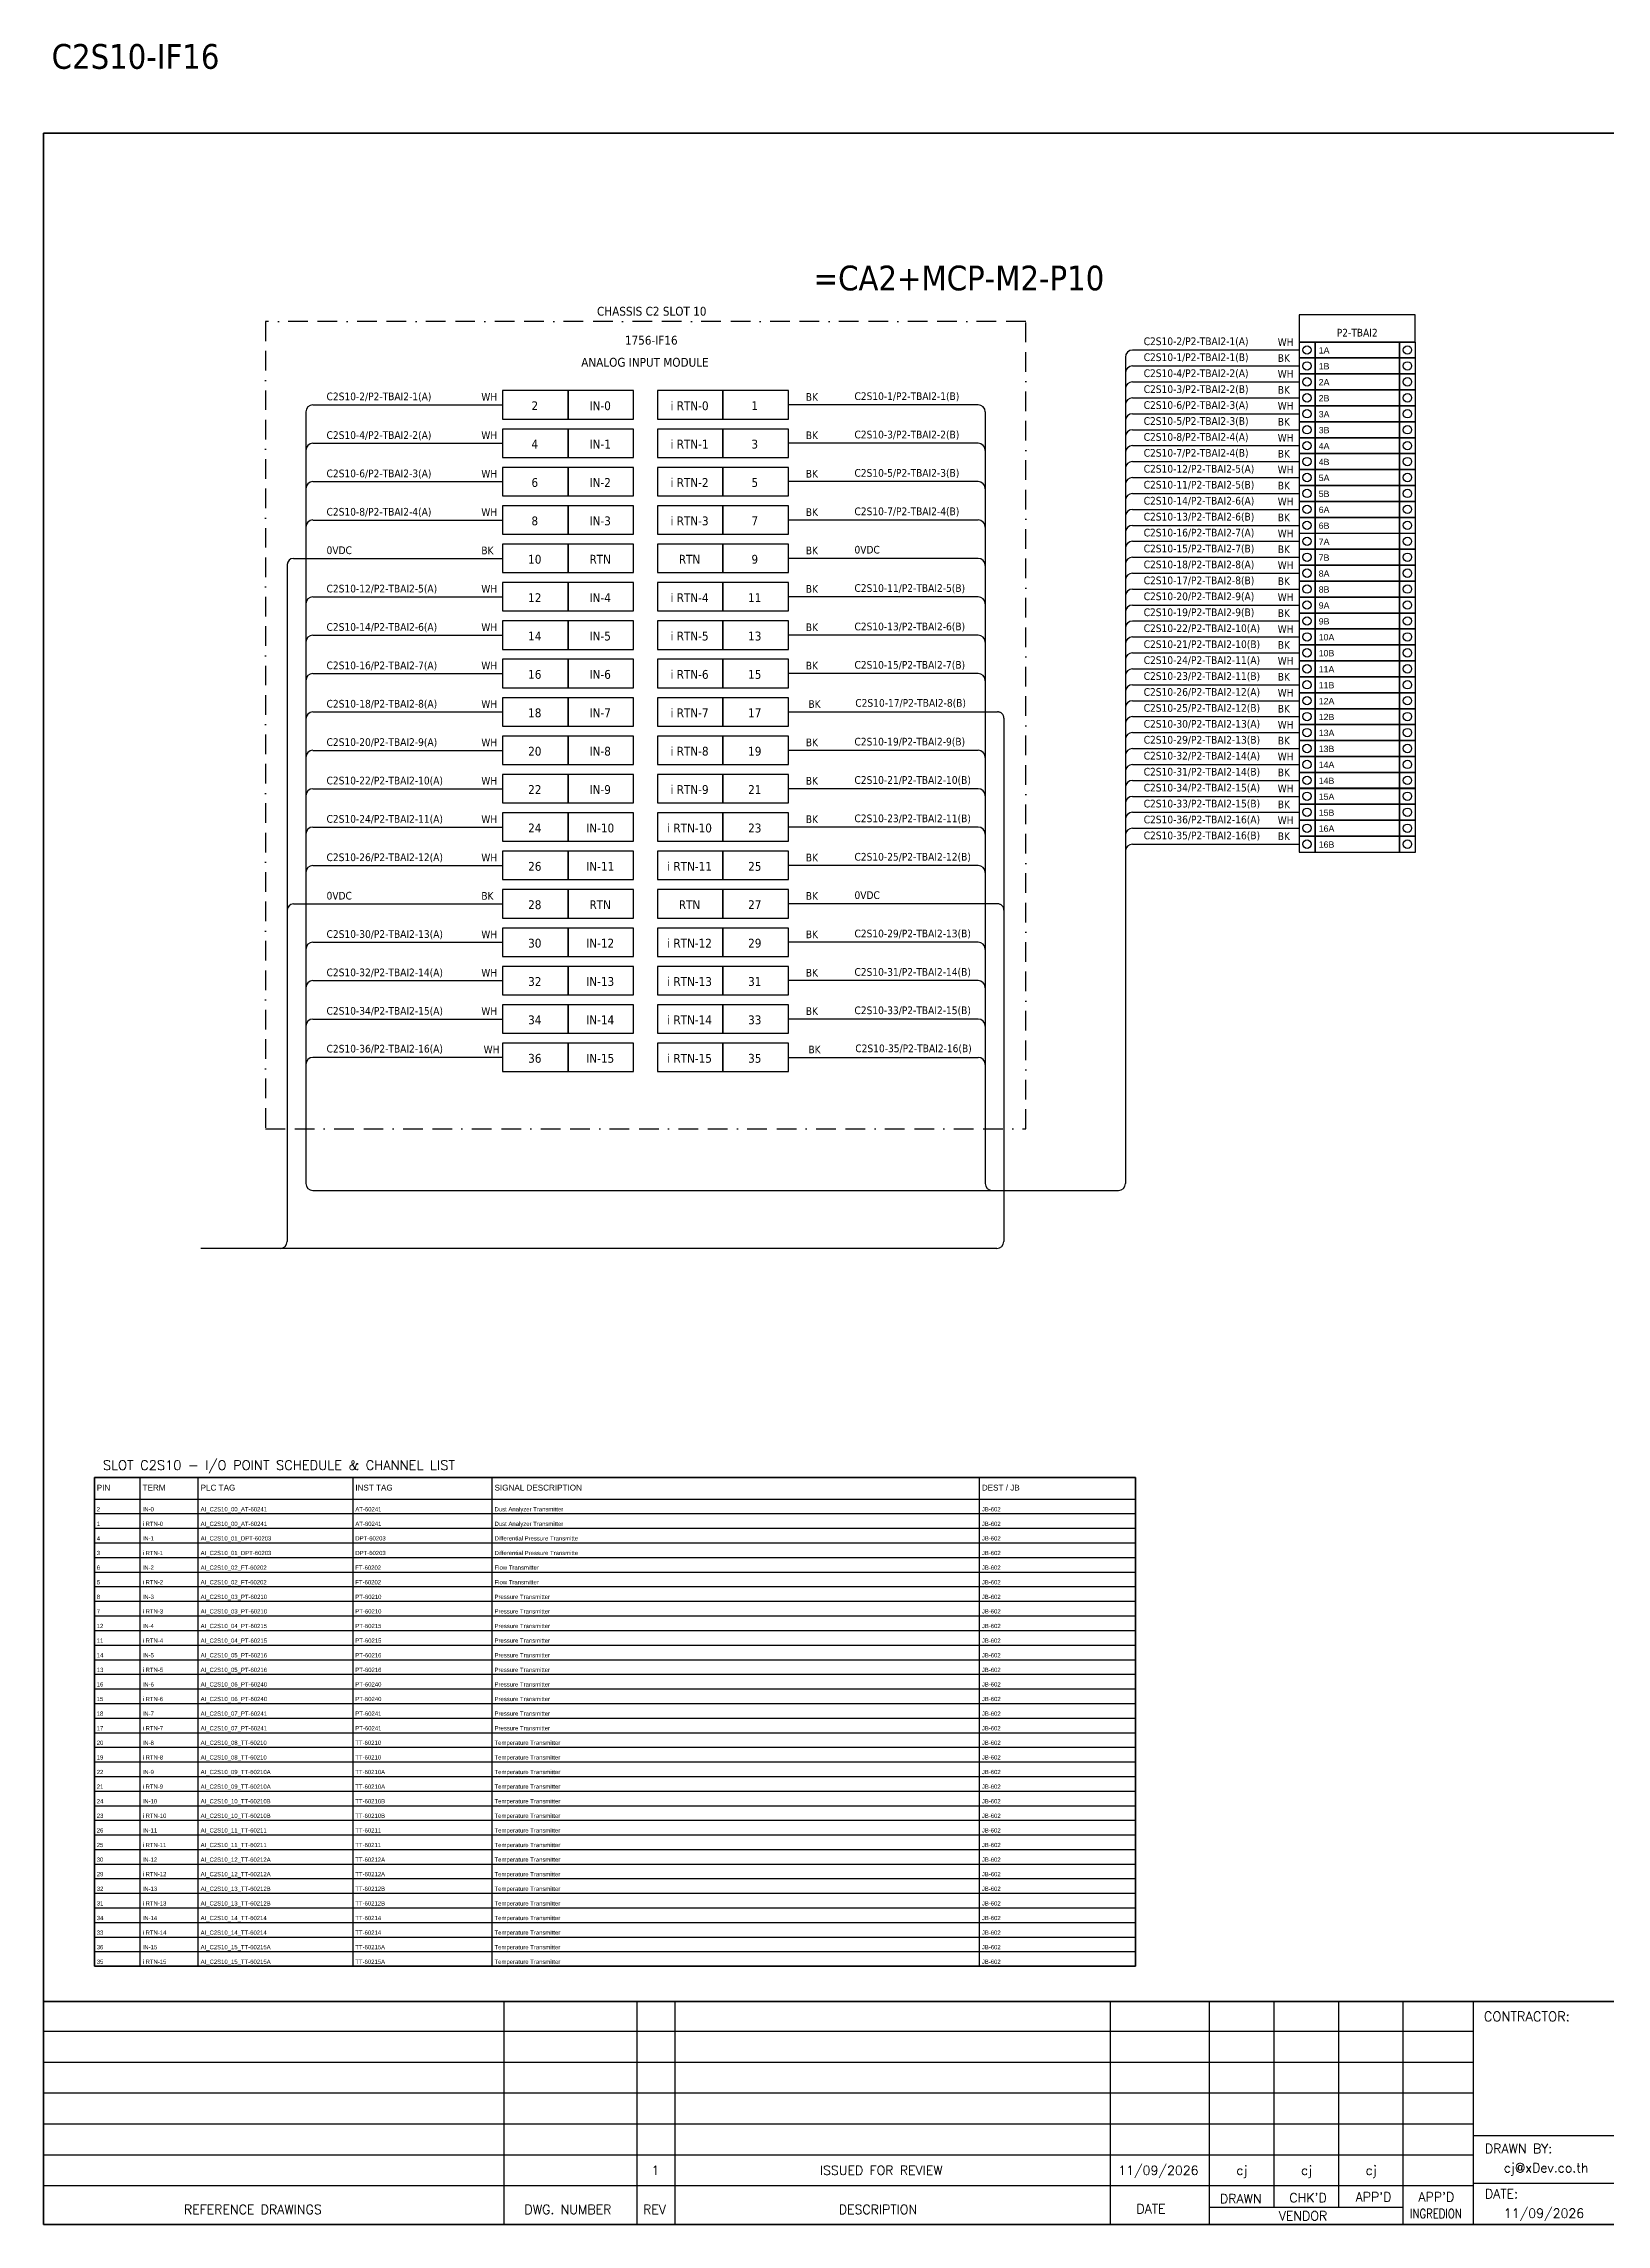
# Model space of a CAD drawing. Header units: millimetres. Extents: x 0 to 54213, y -3004 to 2820.
# Drawn here: x 41933 to 43953, y -3004 to -184 of the extents above; entities that cross this region are included whole.
import ezdxf
from ezdxf.enums import TextEntityAlignment as Align

# ---------------------------------------------------------------- set-up
doc = ezdxf.new("R2010")
doc.units = ezdxf.units.MM
doc.linetypes.add('BORDERX2', pattern=[88.9, 25.4, -12.7, 25.4, -12.7, 0, -12.7])
for name, color, linetype in [('GT_1', 9, 'Continuous'), ('HELPPOINT', 7, 'Continuous'), ('MEMBER', 7, 'Continuous'), ('x01001-FrameArea', 2, 'BORDERX2')]:
    doc.layers.add(name, color=color, linetype=linetype)
doc.layers.add('IE-EQUIP', color=253, linetype='Continuous', lineweight=25)
doc.layers.add('IE-WIRE', color=7, linetype='Continuous', lineweight=25)
doc.styles.add('ROMANS', font='romans.shx', dxfattribs={"width": 0.85, "height": 25})
doc.styles.get("Standard").update_dxf_attribs({"font": 'arial.ttf'})
doc.styles.add('Tahoma', font='')
doc.styles.get('Tahoma').set_extended_font_data('Tahoma')

# ---------------------------------------------------------------- blocks, each defined once
blk = doc.blocks.new('xTermSingleLayer9')
at = {"color": 7, "ltscale": 25.4}
for points in [[(0, -537), (537, -537), (537, 0), (0, 0)], [(537, -537), (3378, -537), (3378, 0), (537, 0)], [(3378, -537), (3915, -537), (3915, 0), (3378, 0)]]:
    blk.add_lwpolyline(points, close=True, dxfattribs=at)
for centre in [(268, -268), (3647, -268)]:
    blk.add_circle(centre, 141, dxfattribs=at)
blk.add_attdef('TERMINAL_B', (661, -387), '', height=212)

msp = doc.modelspace()

# ---------------------------------------------------------------- linework, layer by layer
at = {"ltscale": 25.4}
for p, q in [((43340.7, -601.1), (43556.1, -601.1)), ((43340.7, -642.4), (43556.1, -642.4)), ((43141.2, -651.5), (42895.9, -651.5)), ((43141.2, -701.1), (42895.9, -701.1)), ((43340.7, -683.6), (43556.1, -683.6)), ((43340.7, -724.8), (43556.1, -724.8)), ((43141.2, -750.7), (42895.9, -750.7)), ((43340.7, -766), (43556.1, -766)), ((43141.2, -800.4), (42895.9, -800.4)), ((43340.7, -807.3), (43556.1, -807.3)), ((42255.9, -850), (42526.4, -850)), ((43141.2, -850), (42895.9, -850)), ((43340.7, -848.5), (43556.1, -848.5)), ((43141.2, -899.6), (42895.9, -899.6)), ((43340.7, -889.7), (43556.1, -889.7)), ((43141.2, -949.3), (42895.9, -949.3)), ((43340.7, -930.9), (43556.1, -930.9)), ((43340.7, -972.1), (43556.1, -972.1)), ((43141.2, -998.9), (42895.9, -998.9)), ((43340.7, -1013.4), (43556.1, -1013.4)), ((42895.9, -1048.5), (43166.4, -1048.5)), ((43340.7, -1054.6), (43556.1, -1054.6)), ((43141.2, -1098.2), (42895.9, -1098.2)), ((43340.7, -1095.8), (43556.1, -1095.8)), ((43141.2, -1147.8), (42895.9, -1147.8)), ((43340.7, -1137), (43556.1, -1137)), ((43340.7, -1178.3), (43556.1, -1178.3)), ((43141.2, -1197.4), (42895.9, -1197.4)), ((43340.7, -1219.5), (43556.1, -1219.5)), ((43141.2, -1247.1), (42895.9, -1247.1)), ((42255.9, -1296.7), (42526.4, -1296.7)), ((43166.4, -1296.7), (42895.9, -1296.7)), ((43141.2, -1346.3), (42895.9, -1346.3)), ((43141.2, -1396), (42895.9, -1396)), ((43141.2, -1445.6), (42895.9, -1445.6)), ((42895.9, -1495.2), (43141.2, -1495.2))]:
    msp.add_line(p, q, dxfattribs=at)
at = {"color": 7}
for p, q in [((42058, -2670.4), (42058, -2038.3)), ((42133, -2670.4), (42133, -2038.3)), ((42333, -2670.4), (42333, -2038.3)), ((42513, -2670.4), (42513, -2038.3)), ((43143, -2670.4), (43143, -2038.3)), ((41998.7, -2066.3), (43344.5, -2066.3))]:
    msp.add_line(p, q, dxfattribs=at)
at = {"color": 8}
for p, q in [((41998.7, -2085.2), (43344.5, -2085.2)), ((41998.7, -2104.1), (43344.5, -2104.1)), ((41998.7, -2122.9), (43344.5, -2122.9)), ((41998.7, -2141.8), (43344.5, -2141.8)), ((41998.7, -2160.7), (43344.5, -2160.7)), ((41998.7, -2179.6), (43344.5, -2179.6)), ((41998.7, -2198.5), (43344.5, -2198.5)), ((41998.7, -2217.3), (43344.5, -2217.3)), ((41998.7, -2236.2), (43344.5, -2236.2)), ((41998.7, -2255.1), (43344.5, -2255.1)), ((41998.7, -2274), (43344.5, -2274)), ((41998.7, -2292.9), (43344.5, -2292.9)), ((41998.7, -2311.7), (43344.5, -2311.7)), ((41998.7, -2330.6), (43344.5, -2330.6)), ((41998.7, -2349.5), (43344.5, -2349.5)), ((41998.7, -2368.4), (43344.5, -2368.4)), ((41998.7, -2387.2), (43344.5, -2387.2)), ((41998.7, -2406.1), (43344.5, -2406.1)), ((41998.7, -2425), (43344.5, -2425)), ((41998.7, -2443.9), (43344.5, -2443.9)), ((41998.7, -2462.8), (43344.5, -2462.8)), ((41998.7, -2481.6), (43344.5, -2481.6)), ((41998.7, -2500.5), (43344.5, -2500.5)), ((41998.7, -2519.4), (43344.5, -2519.4)), ((41998.7, -2538.3), (43344.5, -2538.3)), ((41998.7, -2557.1), (43344.5, -2557.1)), ((41998.7, -2576), (43344.5, -2576)), ((41998.7, -2594.9), (43344.5, -2594.9)), ((41998.7, -2613.8), (43344.5, -2613.8)), ((41998.7, -2632.7), (43344.5, -2632.7)), ((41998.7, -2651.5), (43344.5, -2651.5))]:
    msp.add_line(p, q, dxfattribs=at)
at = {"color": 4, "ltscale": 25.4}
msp.add_lwpolyline([(43556.1, -570.2), (43706.4, -570.2), (43706.4, -535), (43556.1, -535)], close=True, dxfattribs=at)
msp.add_lwpolyline([(41998.7, -2038.3), (43344.5, -2038.3), (43344.5, -2670.4), (41998.7, -2670.4)], close=True)
at = {"color": 7}
msp.add_lwpolyline([(41998.7, -2670.4), (43344.5, -2670.4), (43344.5, -2038.3), (41998.7, -2038.3), (41998.7, -2670.4)], dxfattribs=at)
at = {"ltscale": 25.4}
for centre, radius, start, end in [((43340.7, -610.3), 9.14, 90, 180), ((43340.7, -651.5), 9.14, 90, 180), ((43141.2, -660.6), 9.17, 0, 90), ((43141.2, -710.3), 9.17, 0, 90), ((43340.7, -692.7), 9.14, 90, 180), ((43340.7, -733.9), 9.14, 90, 180), ((43141.2, -759.9), 9.17, 0, 90), ((43340.7, -775.2), 9.14, 90, 180), ((43141.2, -809.5), 9.17, 0, 90), ((43340.7, -816.4), 9.14, 90, 180), ((43141.2, -859.2), 9.17, 0, 90), ((43340.7, -857.6), 9.14, 90, 180), ((43141.2, -908.8), 9.17, 0, 90), ((43340.7, -898.8), 9.14, 90, 180), ((43141.2, -958.4), 9.17, 0, 90), ((43340.7, -940.1), 9.14, 90, 180), ((43340.7, -981.3), 9.14, 90, 180), ((43141.2, -1008.1), 9.17, 0, 90), ((43340.7, -1022.5), 9.14, 90, 180), ((43340.7, -1063.7), 9.14, 90, 180), ((43141.2, -1107.3), 9.17, 0, 90), ((43340.7, -1105), 9.14, 90, 180), ((43141.2, -1157), 9.17, 0, 90), ((43340.7, -1146.2), 9.14, 90, 180), ((43340.7, -1187.4), 9.14, 90, 180), ((43141.2, -1206.6), 9.17, 0, 90), ((43340.7, -1228.6), 9.14, 90, 180), ((43141.2, -1256.2), 9.17, 0, 90), ((43141.2, -1355.5), 9.17, 0, 90), ((43141.2, -1405.1), 9.17, 0, 90), ((43141.2, -1454.8), 9.17, 0, 90), ((43141.2, -1504.4), 9.17, 0, 90)]:
    msp.add_arc(centre, radius, start, end, dxfattribs=at)
at = {"layer": 'GT_1', "color": 4}
for p, q in [((42528.4, -3004.2), (42528.4, -2716.1)), ((42700.3, -3004.2), (42700.3, -2716.1)), ((42749.5, -3004.2), (42749.5, -2716.1)), ((43312.1, -3004.2), (43312.1, -2716.1)), ((43440.4, -3004.2), (43440.4, -2716.1)), ((43524, -2982.4), (43524, -2716.1)), ((43607.5, -2982.4), (43607.5, -2716)), ((43690.8, -3004.2), (43690.8, -2716.1)), ((43781.8, -3004.2), (43781.8, -2716.1)), ((43781.8, -2754.9), (41933, -2754.9)), ((43781.8, -2794.7), (41933, -2794.7)), ((43781.8, -2834.6), (41933, -2834.6)), ((43781.8, -2874.6), (41933, -2874.6)), ((44568.8, -2889.9), (43781.8, -2889.9)), ((43781.8, -2914.5), (41933, -2914.5)), ((43781.7, -2954.4), (41933, -2954.4)), ((44568.8, -2951.3), (43781.8, -2951.3)), ((43690.8, -2982.4), (43440.4, -2982.4))]:
    msp.add_line(p, q, dxfattribs=at)
at = {"layer": 'HELPPOINT', "color": 4, "lineweight": 35}
for p, q in [((41933, -3004.2), (41933, -300)), ((41933, -300), (45826.3, -300)), ((41933, -3004.2), (41933, -300)), ((41933, -300), (45826.3, -300)), ((45826.3, -3004.2), (41933, -3004.2)), ((45826.3, -3004.2), (41933, -3004.2))]:
    msp.add_line(p, q, dxfattribs=at)
at = {"layer": 'IE-EQUIP', "linetype": 'Continuous', "ltscale": 25.4}
for points in [[(42526.4, -669.8), (42611.1, -669.8), (42611.1, -633.1), (42526.4, -633.1)], [(42611.1, -669.8), (42695.7, -669.8), (42695.7, -633.1), (42611.1, -633.1)], [(42726.6, -669.8), (42811.2, -669.8), (42811.2, -633.1), (42726.6, -633.1)], [(42811.2, -669.8), (42895.9, -669.8), (42895.9, -633.1), (42811.2, -633.1)], [(42526.4, -719.4), (42611.1, -719.4), (42611.1, -682.7), (42526.4, -682.7)], [(42611.1, -719.4), (42695.7, -719.4), (42695.7, -682.7), (42611.1, -682.7)], [(42726.6, -719.4), (42811.2, -719.4), (42811.2, -682.7), (42726.6, -682.7)], [(42811.2, -719.4), (42895.9, -719.4), (42895.9, -682.7), (42811.2, -682.7)], [(42526.4, -769.1), (42611.1, -769.1), (42611.1, -732.4), (42526.4, -732.4)], [(42611.1, -769.1), (42695.7, -769.1), (42695.7, -732.4), (42611.1, -732.4)], [(42726.6, -769.1), (42811.2, -769.1), (42811.2, -732.4), (42726.6, -732.4)], [(42811.2, -769.1), (42895.9, -769.1), (42895.9, -732.4), (42811.2, -732.4)], [(42526.4, -818.7), (42611.1, -818.7), (42611.1, -782), (42526.4, -782)], [(42611.1, -818.7), (42695.7, -818.7), (42695.7, -782), (42611.1, -782)], [(42726.6, -818.7), (42811.2, -818.7), (42811.2, -782), (42726.6, -782)], [(42811.2, -818.7), (42895.9, -818.7), (42895.9, -782), (42811.2, -782)], [(42526.4, -868.3), (42611.1, -868.3), (42611.1, -831.6), (42526.4, -831.6)], [(42611.1, -868.3), (42695.7, -868.3), (42695.7, -831.6), (42611.1, -831.6)], [(42726.6, -868.3), (42811.2, -868.3), (42811.2, -831.6), (42726.6, -831.6)], [(42811.2, -868.3), (42895.9, -868.3), (42895.9, -831.6), (42811.2, -831.6)], [(42526.4, -918), (42611.1, -918), (42611.1, -881.3), (42526.4, -881.3)], [(42611.1, -918), (42695.7, -918), (42695.7, -881.3), (42611.1, -881.3)], [(42726.6, -918), (42811.2, -918), (42811.2, -881.3), (42726.6, -881.3)], [(42811.2, -918), (42895.9, -918), (42895.9, -881.3), (42811.2, -881.3)], [(42526.4, -967.6), (42611.1, -967.6), (42611.1, -930.9), (42526.4, -930.9)], [(42611.1, -967.6), (42695.7, -967.6), (42695.7, -930.9), (42611.1, -930.9)], [(42726.6, -967.6), (42811.2, -967.6), (42811.2, -930.9), (42726.6, -930.9)], [(42811.2, -967.6), (42895.9, -967.6), (42895.9, -930.9), (42811.2, -930.9)], [(42526.4, -1017.2), (42611.1, -1017.2), (42611.1, -980.5), (42526.4, -980.5)], [(42611.1, -1017.2), (42695.7, -1017.2), (42695.7, -980.5), (42611.1, -980.5)], [(42726.6, -1017.2), (42811.2, -1017.2), (42811.2, -980.5), (42726.6, -980.5)], [(42811.2, -1017.2), (42895.9, -1017.2), (42895.9, -980.5), (42811.2, -980.5)], [(42526.4, -1066.9), (42611.1, -1066.9), (42611.1, -1030.2), (42526.4, -1030.2)], [(42611.1, -1066.9), (42695.7, -1066.9), (42695.7, -1030.2), (42611.1, -1030.2)], [(42726.6, -1066.9), (42811.2, -1066.9), (42811.2, -1030.2), (42726.6, -1030.2)], [(42811.2, -1066.9), (42895.9, -1066.9), (42895.9, -1030.2), (42811.2, -1030.2)], [(42526.4, -1116.5), (42611.1, -1116.5), (42611.1, -1079.8), (42526.4, -1079.8)], [(42611.1, -1116.5), (42695.7, -1116.5), (42695.7, -1079.8), (42611.1, -1079.8)], [(42726.6, -1116.5), (42811.2, -1116.5), (42811.2, -1079.8), (42726.6, -1079.8)], [(42811.2, -1116.5), (42895.9, -1116.5), (42895.9, -1079.8), (42811.2, -1079.8)], [(42526.4, -1166.1), (42611.1, -1166.1), (42611.1, -1129.4), (42526.4, -1129.4)], [(42611.1, -1166.1), (42695.7, -1166.1), (42695.7, -1129.4), (42611.1, -1129.4)], [(42726.6, -1166.1), (42811.2, -1166.1), (42811.2, -1129.4), (42726.6, -1129.4)], [(42811.2, -1166.1), (42895.9, -1166.1), (42895.9, -1129.4), (42811.2, -1129.4)], [(42526.4, -1215.8), (42611.1, -1215.8), (42611.1, -1179.1), (42526.4, -1179.1)], [(42611.1, -1215.8), (42695.7, -1215.8), (42695.7, -1179.1), (42611.1, -1179.1)], [(42726.6, -1215.8), (42811.2, -1215.8), (42811.2, -1179.1), (42726.6, -1179.1)], [(42811.2, -1215.8), (42895.9, -1215.8), (42895.9, -1179.1), (42811.2, -1179.1)], [(42526.4, -1265.4), (42611.1, -1265.4), (42611.1, -1228.7), (42526.4, -1228.7)], [(42611.1, -1265.4), (42695.7, -1265.4), (42695.7, -1228.7), (42611.1, -1228.7)], [(42726.6, -1265.4), (42811.2, -1265.4), (42811.2, -1228.7), (42726.6, -1228.7)], [(42811.2, -1265.4), (42895.9, -1265.4), (42895.9, -1228.7), (42811.2, -1228.7)], [(42526.4, -1315), (42611.1, -1315), (42611.1, -1278.3), (42526.4, -1278.3)], [(42611.1, -1315), (42695.7, -1315), (42695.7, -1278.3), (42611.1, -1278.3)], [(42726.6, -1315), (42811.2, -1315), (42811.2, -1278.3), (42726.6, -1278.3)], [(42811.2, -1315), (42895.9, -1315), (42895.9, -1278.3), (42811.2, -1278.3)], [(42526.4, -1364.7), (42611.1, -1364.7), (42611.1, -1328), (42526.4, -1328)], [(42611.1, -1364.7), (42695.7, -1364.7), (42695.7, -1328), (42611.1, -1328)], [(42726.6, -1364.7), (42811.2, -1364.7), (42811.2, -1328), (42726.6, -1328)], [(42811.2, -1364.7), (42895.9, -1364.7), (42895.9, -1328), (42811.2, -1328)], [(42526.4, -1414.3), (42611.1, -1414.3), (42611.1, -1377.6), (42526.4, -1377.6)], [(42611.1, -1414.3), (42695.7, -1414.3), (42695.7, -1377.6), (42611.1, -1377.6)], [(42726.6, -1414.3), (42811.2, -1414.3), (42811.2, -1377.6), (42726.6, -1377.6)], [(42811.2, -1414.3), (42895.9, -1414.3), (42895.9, -1377.6), (42811.2, -1377.6)], [(42526.4, -1463.9), (42611.1, -1463.9), (42611.1, -1427.2), (42526.4, -1427.2)], [(42611.1, -1463.9), (42695.7, -1463.9), (42695.7, -1427.2), (42611.1, -1427.2)], [(42726.6, -1463.9), (42811.2, -1463.9), (42811.2, -1427.2), (42726.6, -1427.2)], [(42811.2, -1463.9), (42895.9, -1463.9), (42895.9, -1427.2), (42811.2, -1427.2)], [(42526.4, -1513.6), (42611.1, -1513.6), (42611.1, -1476.9), (42526.4, -1476.9)], [(42611.1, -1513.6), (42695.7, -1513.6), (42695.7, -1476.9), (42611.1, -1476.9)], [(42726.6, -1513.6), (42811.2, -1513.6), (42811.2, -1476.9), (42726.6, -1476.9)], [(42811.2, -1513.6), (42895.9, -1513.6), (42895.9, -1476.9), (42811.2, -1476.9)]]:
    msp.add_lwpolyline(points, close=True, dxfattribs=at)
at = {"layer": 'IE-WIRE', "color": 4, "ltscale": 25.4}
for p, q in [((43331.6, -589.7), (43331.6, -1658.1)), ((43340.7, -580.5), (43556.1, -580.5)), ((43340.7, -621.7), (43556.1, -621.7)), ((42272, -660.6), (42272, -1658.1)), ((42281.2, -651.5), (42526.4, -651.5)), ((43150.3, -660.6), (43150.3, -1658.1)), ((43340.7, -663), (43556.1, -663)), ((42281.2, -701.1), (42526.4, -701.1)), ((43340.7, -704.2), (43556.1, -704.2)), ((42281.2, -750.7), (42526.4, -750.7)), ((43340.7, -745.4), (43556.1, -745.4)), ((43340.7, -786.6), (43556.1, -786.6)), ((42281.2, -800.4), (42526.4, -800.4)), ((43340.7, -827.9), (43556.1, -827.9)), ((43340.7, -869.1), (43556.1, -869.1)), ((42281.2, -899.6), (42526.4, -899.6)), ((43340.7, -910.3), (43556.1, -910.3)), ((42281.2, -949.3), (42526.4, -949.3)), ((43340.7, -951.5), (43556.1, -951.5)), ((42281.2, -998.9), (42526.4, -998.9)), ((43340.7, -992.8), (43556.1, -992.8)), ((43340.7, -1034), (43556.1, -1034)), ((42281.2, -1048.5), (42526.4, -1048.5)), ((42281.2, -1098.2), (42526.4, -1098.2)), ((43340.7, -1075.2), (43556.1, -1075.2)), ((43340.7, -1116.4), (43556.1, -1116.4)), ((42281.2, -1147.8), (42526.4, -1147.8)), ((43340.7, -1157.7), (43556.1, -1157.7)), ((42281.2, -1197.4), (42526.4, -1197.4)), ((43340.7, -1198.9), (43556.1, -1198.9)), ((42281.2, -1247.1), (42526.4, -1247.1)), ((42281.2, -1346.3), (42526.4, -1346.3)), ((42281.2, -1396), (42526.4, -1396)), ((42281.2, -1445.6), (42526.4, -1445.6)), ((42526.4, -1495.2), (42281.2, -1495.2))]:
    msp.add_line(p, q, dxfattribs=at)
at = {"layer": 'IE-WIRE', "color": 7, "ltscale": 25.4}
for p, q in [((42247.9, -858), (42247.9, -1733.3)), ((43174.4, -1056.5), (43174.4, -1733.3)), ((43165.5, -1742.2), (42136.4, -1742.2))]:
    msp.add_line(p, q, dxfattribs=at)
at = {"layer": 'IE-WIRE', "color": 4}
msp.add_line((42281.1, -1667.2), (43322.5, -1667.2), dxfattribs=at)
at = {"layer": 'IE-WIRE', "color": 4, "ltscale": 25.4}
for centre, radius in [((43340.7, -589.7), 9.14), ((43340.7, -630.9), 9.14), ((42281.2, -660.6), 9.17), ((43340.7, -672.1), 9.14), ((42281.2, -710.3), 9.17), ((43340.7, -713.3), 9.14), ((42281.2, -759.9), 9.17), ((43340.7, -754.6), 9.14), ((43340.7, -795.8), 9.14), ((42281.2, -809.5), 9.17), ((43340.7, -837), 9.14), ((43340.7, -878.2), 9.14), ((42281.2, -908.8), 9.17), ((43340.7, -919.5), 9.14), ((42281.2, -958.4), 9.17), ((43340.7, -960.7), 9.14), ((42281.2, -1008.1), 9.17), ((43340.7, -1001.9), 9.14), ((43340.7, -1043.1), 9.14), ((42281.2, -1057.7), 9.17), ((42281.2, -1107.3), 9.17), ((43340.7, -1084.3), 9.14), ((43340.7, -1125.6), 9.14), ((42281.2, -1157), 9.17), ((43340.7, -1166.8), 9.14), ((42281.2, -1206.6), 9.17), ((43340.7, -1208), 9.14), ((42281.2, -1256.2), 9.17), ((42281.2, -1355.5), 9.17), ((42281.2, -1405.1), 9.17), ((42281.2, -1454.8), 9.17), ((42281.2, -1504.4), 9.17)]:
    msp.add_arc(centre, radius, 90, 180, dxfattribs=at)
at = {"layer": 'IE-WIRE', "ltscale": 25.4}
for centre in [(42255.9, -858), (42255.9, -1304.7)]:
    msp.add_arc(centre, 8, 90, 180, dxfattribs=at)
at = {"layer": 'IE-WIRE', "color": 4}
for centre, start, end in [((42281.1, -1658.1), 180, 270), ((43159.5, -1658.1), 180, 270), ((43322.5, -1658.1), 270, 0)]:
    msp.add_arc(centre, 9.14, start, end, dxfattribs=at)
at = {"layer": 'IE-WIRE', "color": 7, "ltscale": 25.4}
for centre in [(42238.9, -1733.3), (43165.5, -1733.3), (43165.5, -1733.3)]:
    msp.add_arc(centre, 8.96, 270, 0, dxfattribs=at)
at = {"layer": 'MEMBER', "color": 4, "lineweight": 35}
msp.add_line((41933, -2716.1), (45826.3, -2716.1), dxfattribs=at)
msp.add_line((41933, -2716.1), (45826.3, -2716.1), dxfattribs=at)
at = {"layer": 'x01001-FrameArea'}
msp.add_lwpolyline([(42219.7, -1587.6), (43202.7, -1587.6), (43202.7, -543.7), (42219.7, -543.7)], close=True, dxfattribs=at)
at = {"layer": 'x01001-FrameArea', "ltscale": 25.4}
for centre in [(43166.4, -1056.5), (43166.4, -1304.7)]:
    msp.add_arc(centre, 8, 0, 90, dxfattribs=at)

# ---------------------------------------------------------------- block references
at = {"xscale": 0.0384, "yscale": 0.0384, "zscale": 0.0384}
for p, values in [((43556.1, -570.2), {'TERMINAL_B': '1A'}), ((43556.1, -590.8), {'TERMINAL_B': '1B'}), ((43556.1, -611.4), {'TERMINAL_B': '2A'}), ((43556.1, -632.1), {'TERMINAL_B': '2B'}), ((43556.1, -652.7), {'TERMINAL_B': '3A'}), ((43556.1, -673.3), {'TERMINAL_B': '3B'}), ((43556.1, -693.9), {'TERMINAL_B': '4A'}), ((43556.1, -714.5), {'TERMINAL_B': '4B'}), ((43556.1, -735.1), {'TERMINAL_B': '5A'}), ((43556.1, -755.7), {'TERMINAL_B': '5B'}), ((43556.1, -776.3), {'TERMINAL_B': '6A'}), ((43556.1, -796.9), {'TERMINAL_B': '6B'}), ((43556.1, -817.6), {'TERMINAL_B': '7A'}), ((43556.1, -838.2), {'TERMINAL_B': '7B'}), ((43556.1, -858.8), {'TERMINAL_B': '8A'}), ((43556.1, -879.4), {'TERMINAL_B': '8B'}), ((43556.1, -900), {'TERMINAL_B': '9A'}), ((43556.1, -920.6), {'TERMINAL_B': '9B'}), ((43556.1, -941.2), {'TERMINAL_B': '10A'}), ((43556.1, -961.8), {'TERMINAL_B': '10B'}), ((43556.1, -982.5), {'TERMINAL_B': '11A'}), ((43556.1, -1003.1), {'TERMINAL_B': '11B'}), ((43556.1, -1023.7), {'TERMINAL_B': '12A'}), ((43556.1, -1044.3), {'TERMINAL_B': '12B'}), ((43556.1, -1064.9), {'TERMINAL_B': '13A'}), ((43556.1, -1085.5), {'TERMINAL_B': '13B'}), ((43556.1, -1106.1), {'TERMINAL_B': '14A'}), ((43556.1, -1126.7), {'TERMINAL_B': '14B'}), ((43556.1, -1147.3), {'TERMINAL_B': '15A'}), ((43556.1, -1168), {'TERMINAL_B': '15B'}), ((43556.1, -1188.6), {'TERMINAL_B': '16A'}), ((43556.1, -1209.2), {'TERMINAL_B': '16B'})]:
    msp.add_blockref('xTermSingleLayer9', p, dxfattribs=at).add_auto_attribs(values)

# ---------------------------------------------------------------- texts
at = {"color": 2, "style": 'Tahoma'}
msp.add_text('C2S10-IF16', height=32, dxfattribs=at).set_placement((41943.4, -216.9))
for s, height, p in [('=CA2+MCP-M2-P10', 32, (43116.4, -487.4)), ('CHASSIS C2 SLOT 10', 11.441, (42719.2, -530.4)), ('1756-IF16', 11.44, (42718.6, -567.9)), ('ANALOG INPUT MODULE', 11.441, (42710.4, -596.4)), ('2', 11.4, (42568, -652.6)), ('IN-0', 11.44, (42652.6, -652.6)), ('i RTN-0', 11.44, (42768.1, -652.6)), ('1', 11.4, (42852.4, -652.6)), ('4', 11.4, (42568, -702.2)), ('IN-1', 11.44, (42652.6, -702.2)), ('i RTN-1', 11.44, (42768.1, -702.2)), ('3', 11.4, (42852.4, -702.2)), ('6', 11.4, (42568, -751.9)), ('IN-2', 11.44, (42652.6, -751.9)), ('i RTN-2', 11.44, (42768.1, -751.9)), ('5', 11.4, (42852.4, -751.9)), ('8', 11.4, (42568, -801.5)), ('IN-3', 11.44, (42652.6, -801.5)), ('i RTN-3', 11.44, (42768.1, -801.5)), ('7', 11.4, (42852.4, -801.5)), ('10', 11.44, (42568, -851.1)), ('RTN', 11.44, (42652.6, -851.1)), ('RTN', 11.44, (42768.1, -851.1)), ('9', 11.4, (42852.4, -851.1)), ('12', 11.44, (42568, -900.8)), ('IN-4', 11.44, (42652.6, -900.8)), ('i RTN-4', 11.44, (42768.1, -900.8)), ('11', 11.44, (42852.4, -900.8)), ('14', 11.44, (42568, -950.4)), ('IN-5', 11.44, (42652.6, -950.4)), ('i RTN-5', 11.44, (42768.1, -950.4)), ('13', 11.44, (42852.4, -950.4)), ('16', 11.44, (42568, -1000)), ('IN-6', 11.44, (42652.6, -1000)), ('i RTN-6', 11.44, (42768.1, -1000)), ('15', 11.44, (42852.4, -1000)), ('18', 11.44, (42568, -1049.7)), ('IN-7', 11.44, (42652.6, -1049.7)), ('i RTN-7', 11.44, (42768.1, -1049.7)), ('17', 11.44, (42852.4, -1049.7)), ('20', 11.44, (42568, -1099.3)), ('IN-8', 11.44, (42652.6, -1099.3)), ('i RTN-8', 11.44, (42768.1, -1099.3)), ('19', 11.44, (42852.4, -1099.3)), ('22', 11.44, (42568, -1148.9)), ('IN-9', 11.44, (42652.6, -1148.9)), ('i RTN-9', 11.44, (42768.1, -1148.9)), ('21', 11.44, (42852.4, -1148.9)), ('24', 11.44, (42568, -1198.6)), ('IN-10', 11.44, (42652.6, -1198.6)), ('i RTN-10', 11.44, (42768.1, -1198.6)), ('23', 11.44, (42852.4, -1198.6)), ('26', 11.44, (42568, -1248.2)), ('IN-11', 11.44, (42652.6, -1248.2)), ('i RTN-11', 11.44, (42768.1, -1248.2)), ('25', 11.44, (42852.4, -1248.2)), ('28', 11.44, (42568, -1297.8)), ('RTN', 11.44, (42652.6, -1297.8)), ('RTN', 11.44, (42768.1, -1297.8)), ('27', 11.44, (42852.4, -1297.8)), ('30', 11.44, (42568, -1347.5)), ('IN-12', 11.44, (42652.6, -1347.5)), ('i RTN-12', 11.44, (42768.1, -1347.5)), ('29', 11.44, (42852.4, -1347.5)), ('32', 11.44, (42568, -1397.1)), ('IN-13', 11.44, (42652.6, -1397.1)), ('i RTN-13', 11.44, (42768.1, -1397.1)), ('31', 11.44, (42852.4, -1397.1)), ('34', 11.44, (42568, -1446.7)), ('IN-14', 11.44, (42652.6, -1446.7)), ('i RTN-14', 11.44, (42768.1, -1446.7)), ('33', 11.44, (42852.4, -1446.7)), ('36', 11.44, (42568, -1496.4)), ('IN-15', 11.44, (42652.6, -1496.4)), ('i RTN-15', 11.44, (42768.1, -1496.4)), ('35', 11.44, (42852.4, -1496.4))]:
    msp.add_text(s, height=height, dxfattribs=at).set_placement(p, align=Align.MIDDLE_CENTER)
at = {"color": 4, "style": 'Tahoma'}
for s, height, p in [('C2S10-2/P2-TBAI2-1(A)', 9.949, (43355.2, -574.2)), ('WH', 9.95, (43528.5, -575.3)), ('C2S10-4/P2-TBAI2-2(A)', 9.949, (43355.2, -615.5)), ('WH', 9.95, (43528.5, -616.5)), ('C2S10-2/P2-TBAI2-1(A)', 9.949, (42298.8, -645.5)), ('WH', 9.95, (42498.9, -646.2)), ('C2S10-6/P2-TBAI2-3(A)', 9.949, (43355.2, -656.7)), ('WH', 9.95, (43528.5, -657.7)), ('C2S10-4/P2-TBAI2-2(A)', 9.949, (42298.8, -695.5)), ('WH', 9.95, (42498.9, -695.8)), ('C2S10-8/P2-TBAI2-4(A)', 9.949, (43355.2, -697.9)), ('WH', 9.95, (43528.5, -698.9)), ('C2S10-12/P2-TBAI2-5(A)', 9.949, (43355.2, -739.1)), ('WH', 9.95, (43528.5, -740.2)), ('C2S10-6/P2-TBAI2-3(A)', 9.949, (42298.8, -745.1)), ('WH', 9.95, (42498.9, -745.5)), ('C2S10-8/P2-TBAI2-4(A)', 9.949, (42298.8, -794.7)), ('WH', 9.95, (42498.9, -795.1)), ('C2S10-14/P2-TBAI2-6(A)', 9.949, (43355.2, -780.4)), ('WH', 9.95, (43528.5, -781.4)), ('C2S10-16/P2-TBAI2-7(A)', 9.949, (43355.2, -821.6)), ('WH', 9.95, (43528.5, -822.6)), ('C2S10-18/P2-TBAI2-8(A)', 9.949, (43355.2, -862.8)), ('WH', 9.95, (43528.5, -863.8)), ('C2S10-12/P2-TBAI2-5(A)', 9.949, (42298.8, -894)), ('WH', 9.95, (42498.9, -894.4)), ('C2S10-20/P2-TBAI2-9(A)', 9.949, (43355.2, -904)), ('WH', 9.95, (43528.5, -905.1)), ('C2S10-14/P2-TBAI2-6(A)', 9.949, (42298.8, -943.6)), ('WH', 9.95, (42498.9, -944)), ('C2S10-22/P2-TBAI2-10(A)', 9.949, (43355.2, -945.2)), ('WH', 9.95, (43528.5, -946.3)), ('C2S10-16/P2-TBAI2-7(A)', 9.949, (42298.8, -993.3)), ('WH', 9.95, (42498.9, -993.6)), ('C2S10-24/P2-TBAI2-11(A)', 9.949, (43355.2, -986.5)), ('WH', 9.95, (43528.5, -987.5)), ('C2S10-18/P2-TBAI2-8(A)', 9.949, (42298.8, -1042.9)), ('WH', 9.95, (42498.9, -1043.3)), ('C2S10-26/P2-TBAI2-12(A)', 9.949, (43355.2, -1027.7)), ('WH', 9.95, (43528.5, -1028.7)), ('C2S10-30/P2-TBAI2-13(A)', 9.949, (43355.2, -1068.9)), ('WH', 9.95, (43528.5, -1070)), ('C2S10-20/P2-TBAI2-9(A)', 9.949, (42298.8, -1092.5)), ('WH', 9.95, (42498.9, -1092.9)), ('C2S10-32/P2-TBAI2-14(A)', 9.949, (43355.2, -1110.1)), ('WH', 9.95, (43528.5, -1111.2)), ('C2S10-22/P2-TBAI2-10(A)', 9.949, (42298.8, -1142.2)), ('WH', 9.95, (42498.9, -1142.5)), ('C2S10-34/P2-TBAI2-15(A)', 9.949, (43355.2, -1151.4)), ('WH', 9.95, (43528.5, -1152.4)), ('C2S10-24/P2-TBAI2-11(A)', 9.949, (42298.8, -1191.8)), ('WH', 9.95, (42498.9, -1192.2)), ('C2S10-36/P2-TBAI2-16(A)', 9.949, (43355.2, -1192.6)), ('WH', 9.95, (43528.5, -1193.6)), ('C2S10-26/P2-TBAI2-12(A)', 9.949, (42298.8, -1241.4)), ('WH', 9.95, (42498.9, -1241.8)), ('C2S10-30/P2-TBAI2-13(A)', 9.949, (42298.8, -1340.7)), ('WH', 9.95, (42498.9, -1341.1)), ('C2S10-32/P2-TBAI2-14(A)', 9.949, (42298.8, -1390.3)), ('WH', 9.95, (42498.9, -1390.7)), ('C2S10-34/P2-TBAI2-15(A)', 9.949, (42298.8, -1440)), ('WH', 9.95, (42498.9, -1440.3)), ('C2S10-36/P2-TBAI2-16(A)', 9.949, (42298.8, -1488.9)), ('WH', 9.95, (42501.9, -1490))]:
    msp.add_text(s, height=height, dxfattribs=at).set_placement(p)
msp.add_text('P2-TBAI2', height=9.95, dxfattribs=at).set_placement((43631.3, -558.1), align=Align.MIDDLE_CENTER)
at = {"style": 'Tahoma'}
for s, height, p in [('C2S10-1/P2-TBAI2-1(B)', 9.949, (43355.2, -594.8)), ('BK', 9.95, (43528.5, -595.9)), ('BK', 9.95, (42918.4, -646.2)), ('C2S10-1/P2-TBAI2-1(B)', 9.949, (42981.3, -645.2)), ('C2S10-3/P2-TBAI2-2(B)', 9.949, (43355.2, -636.1)), ('BK', 9.95, (43528.5, -637.1)), ('C2S10-5/P2-TBAI2-3(B)', 9.949, (43355.2, -677.3)), ('BK', 9.95, (43528.5, -678.3)), ('BK', 9.95, (42918.4, -695.8)), ('C2S10-3/P2-TBAI2-2(B)', 9.949, (42981.3, -694.8)), ('C2S10-7/P2-TBAI2-4(B)', 9.949, (43355.2, -718.5)), ('BK', 9.95, (43528.5, -719.6)), ('BK', 9.95, (42918.4, -745.5)), ('C2S10-5/P2-TBAI2-3(B)', 9.949, (42981.3, -744.4)), ('C2S10-11/P2-TBAI2-5(B)', 9.949, (43355.2, -759.7)), ('BK', 9.95, (43528.5, -760.8)), ('BK', 9.95, (42918.4, -795.1)), ('C2S10-7/P2-TBAI2-4(B)', 9.949, (42981.3, -794.1)), ('C2S10-13/P2-TBAI2-6(B)', 9.949, (43355.2, -801)), ('BK', 9.95, (43528.5, -802)), ('0VDC', 9.95, (42298.8, -844.4)), ('BK', 9.95, (42498.9, -844.7)), ('BK', 9.95, (42918.4, -844.7)), ('0VDC', 9.95, (42981.3, -843.7)), ('C2S10-15/P2-TBAI2-7(B)', 9.949, (43355.2, -842.2)), ('BK', 9.95, (43528.5, -843.2)), ('C2S10-17/P2-TBAI2-8(B)', 9.949, (43355.2, -883.4)), ('BK', 9.95, (42918.4, -894.4)), ('C2S10-11/P2-TBAI2-5(B)', 9.949, (42981.3, -893.3)), ('BK', 9.95, (43528.5, -884.4)), ('C2S10-19/P2-TBAI2-9(B)', 9.949, (43355.2, -924.6)), ('BK', 9.95, (43528.5, -925.7)), ('BK', 9.95, (42918.4, -944)), ('C2S10-13/P2-TBAI2-6(B)', 9.949, (42981.3, -943)), ('C2S10-21/P2-TBAI2-10(B)', 9.949, (43355.2, -965.9)), ('BK', 9.95, (43528.5, -966.9)), ('BK', 9.95, (42918.4, -993.6)), ('C2S10-15/P2-TBAI2-7(B)', 9.949, (42981.3, -992.6)), ('C2S10-23/P2-TBAI2-11(B)', 9.949, (43355.2, -1007.1)), ('BK', 9.95, (43528.5, -1008.1)), ('BK', 9.95, (42921.8, -1043.3)), ('C2S10-17/P2-TBAI2-8(B)', 9.949, (42982.4, -1041.8)), ('C2S10-25/P2-TBAI2-12(B)', 9.949, (43355.2, -1048.3)), ('BK', 9.95, (43528.5, -1049.3)), ('BK', 9.95, (42918.4, -1092.9)), ('C2S10-19/P2-TBAI2-9(B)', 9.949, (42981.3, -1091.9)), ('C2S10-29/P2-TBAI2-13(B)', 9.949, (43355.2, -1089.5)), ('BK', 9.95, (43528.5, -1090.6)), ('C2S10-31/P2-TBAI2-14(B)', 9.949, (43355.2, -1130.8)), ('BK', 9.95, (43528.5, -1131.8)), ('BK', 9.95, (42918.4, -1142.5)), ('C2S10-21/P2-TBAI2-10(B)', 9.949, (42981.3, -1141.5)), ('BK', 9.95, (42918.4, -1192.2)), ('C2S10-23/P2-TBAI2-11(B)', 9.949, (42981.3, -1191.1)), ('C2S10-33/P2-TBAI2-15(B)', 9.949, (43355.2, -1172)), ('BK', 9.95, (43528.5, -1173)), ('C2S10-35/P2-TBAI2-16(B)', 9.949, (43355.2, -1213.2)), ('BK', 9.95, (43528.5, -1214.2)), ('BK', 9.95, (42918.4, -1241.8)), ('C2S10-25/P2-TBAI2-12(B)', 9.949, (42981.3, -1240.8)), ('0VDC', 9.95, (42298.8, -1291.1)), ('BK', 9.95, (42498.9, -1291.4)), ('BK', 9.95, (42918.4, -1291.4)), ('0VDC', 9.95, (42981.3, -1290.4)), ('BK', 9.95, (42918.4, -1341.1)), ('C2S10-29/P2-TBAI2-13(B)', 9.949, (42981.3, -1340)), ('BK', 9.95, (42918.4, -1390.7)), ('C2S10-31/P2-TBAI2-14(B)', 9.949, (42981.3, -1389.7)), ('BK', 9.95, (42918.4, -1440.3)), ('C2S10-33/P2-TBAI2-15(B)', 9.949, (42981.3, -1439.3)), ('BK', 9.95, (42921.8, -1490)), ('C2S10-35/P2-TBAI2-16(B)', 9.949, (42982.4, -1488.5))]:
    msp.add_text(s, height=height, dxfattribs=at).set_placement(p)
at = {"color": 3}
for s, p in [('PIN', (42001.7, -2055.3)), ('TERM', (42061, -2055.3)), ('PLC TAG', (42136, -2055.3)), ('INST TAG', (42336, -2055.3)), ('SIGNAL DESCRIPTION', (42516, -2055.3)), ('DEST / JB', (43146, -2055.3))]:
    msp.add_text(s, height=7.5, dxfattribs=at).set_placement(p)
at = {"color": 7}
for s, p in [('2', (42001.7, -2082.2)), ('IN-0', (42061, -2082.2)), ('AI_C2S10_00_AT-60241', (42136, -2082.2)), ('AT-60241', (42336, -2082.2)), ('Dust Analyzer Transmitter', (42516, -2082.2)), ('JB-602', (43146, -2082.2)), ('4', (42001.7, -2119.9)), ('1', (42001.7, -2101.1)), ('i RTN-0', (42061, -2101.1)), ('IN-1', (42061, -2119.9)), ('AI_C2S10_00_AT-60241', (42136, -2101.1)), ('AI_C2S10_01_DPT-60203', (42136, -2119.9)), ('AT-60241', (42336, -2101.1)), ('DPT-60203', (42336, -2119.9)), ('Dust Analyzer Transmitter', (42516, -2101.1)), ('Differential Pressure Transmitte', (42516, -2119.9)), ('JB-602', (43146, -2101.1)), ('JB-602', (43146, -2119.9)), ('3', (42001.7, -2138.8)), ('i RTN-1', (42061, -2138.8)), ('AI_C2S10_01_DPT-60203', (42136, -2138.8)), ('DPT-60203', (42336, -2138.8)), ('Differential Pressure Transmitte', (42516, -2138.8)), ('JB-602', (43146, -2138.8)), ('5', (42001.7, -2176.6)), ('6', (42001.7, -2157.7)), ('i RTN-2', (42061, -2176.6)), ('IN-2', (42061, -2157.7)), ('AI_C2S10_02_FT-60202', (42136, -2157.7)), ('AI_C2S10_02_FT-60202', (42136, -2176.6)), ('FT-60202', (42336, -2157.7)), ('FT-60202', (42336, -2176.6)), ('Flow Transmitter', (42516, -2157.7)), ('Flow Transmitter', (42516, -2176.6)), ('JB-602', (43146, -2157.7)), ('JB-602', (43146, -2176.6)), ('8', (42001.7, -2195.5)), ('IN-3', (42061, -2195.5)), ('AI_C2S10_03_PT-60210', (42136, -2195.5)), ('PT-60210', (42336, -2195.5)), ('Pressure Transmitter', (42516, -2195.5)), ('JB-602', (43146, -2195.5)), ('7', (42001.7, -2214.3)), ('12', (42001.7, -2233.2)), ('i RTN-3', (42061, -2214.3)), ('AI_C2S10_03_PT-60210', (42136, -2214.3)), ('AI_C2S10_04_PT-60215', (42136, -2233.2)), ('PT-60210', (42336, -2214.3)), ('PT-60215', (42336, -2233.2)), ('Pressure Transmitter', (42516, -2214.3)), ('Pressure Transmitter', (42516, -2233.2)), ('JB-602', (43146, -2214.3)), ('JB-602', (43146, -2233.2)), ('11', (42001.7, -2252.1)), ('i RTN-4', (42061, -2252.1)), ('IN-4', (42061, -2233.2)), ('AI_C2S10_04_PT-60215', (42136, -2252.1)), ('PT-60215', (42336, -2252.1)), ('Pressure Transmitter', (42516, -2252.1)), ('JB-602', (43146, -2252.1)), ('14', (42001.7, -2271)), ('i RTN-5', (42061, -2289.9)), ('IN-5', (42061, -2271)), ('AI_C2S10_05_PT-60216', (42136, -2271)), ('PT-60216', (42336, -2271)), ('Pressure Transmitter', (42516, -2271)), ('Pressure Transmitter', (42516, -2289.9)), ('JB-602', (43146, -2271)), ('13', (42001.7, -2289.9)), ('16', (42001.7, -2308.7)), ('IN-6', (42061, -2308.7)), ('AI_C2S10_05_PT-60216', (42136, -2289.9)), ('AI_C2S10_06_PT-60240', (42136, -2308.7)), ('PT-60216', (42336, -2289.9)), ('PT-60240', (42336, -2308.7)), ('Pressure Transmitter', (42516, -2308.7)), ('JB-602', (43146, -2289.9)), ('JB-602', (43146, -2308.7)), ('15', (42001.7, -2327.6)), ('i RTN-6', (42061, -2327.6)), ('AI_C2S10_06_PT-60240', (42136, -2327.6)), ('PT-60240', (42336, -2327.6)), ('Pressure Transmitter', (42516, -2327.6)), ('JB-602', (43146, -2327.6)), ('18', (42001.7, -2346.5)), ('17', (42001.7, -2365.4)), ('i RTN-7', (42061, -2365.4)), ('IN-7', (42061, -2346.5)), ('AI_C2S10_07_PT-60241', (42136, -2346.5)), ('AI_C2S10_07_PT-60241', (42136, -2365.4)), ('PT-60241', (42336, -2346.5)), ('PT-60241', (42336, -2365.4)), ('Pressure Transmitter', (42516, -2346.5)), ('Pressure Transmitter', (42516, -2365.4)), ('JB-602', (43146, -2346.5)), ('JB-602', (43146, -2365.4)), ('20', (42001.7, -2384.2)), ('IN-8', (42061, -2384.2)), ('AI_C2S10_08_TT-60210', (42136, -2384.2)), ('TT-60210', (42336, -2384.2)), ('Temperature Transmitter', (42516, -2384.2)), ('JB-602', (43146, -2384.2)), ('22', (42001.7, -2422)), ('19', (42001.7, -2403.1)), ('i RTN-8', (42061, -2403.1)), ('IN-9', (42061, -2422)), ('AI_C2S10_08_TT-60210', (42136, -2403.1)), ('AI_C2S10_09_TT-60210A', (42136, -2422)), ('TT-60210', (42336, -2403.1)), ('TT-60210A', (42336, -2422)), ('Temperature Transmitter', (42516, -2403.1)), ('Temperature Transmitter', (42516, -2422)), ('JB-602', (43146, -2403.1)), ('JB-602', (43146, -2422)), ('21', (42001.7, -2440.9)), ('i RTN-9', (42061, -2440.9)), ('AI_C2S10_09_TT-60210A', (42136, -2440.9)), ('TT-60210A', (42336, -2440.9)), ('Temperature Transmitter', (42516, -2440.9)), ('JB-602', (43146, -2440.9)), ('24', (42001.7, -2459.8)), ('23', (42001.7, -2478.6)), ('i RTN-10', (42061, -2478.6)), ('IN-10', (42061, -2459.8)), ('AI_C2S10_10_TT-60210B', (42136, -2459.8)), ('AI_C2S10_10_TT-60210B', (42136, -2478.6)), ('TT-60210B', (42336, -2459.8)), ('TT-60210B', (42336, -2478.6)), ('Temperature Transmitter', (42516, -2459.8)), ('Temperature Transmitter', (42516, -2478.6)), ('JB-602', (43146, -2459.8)), ('JB-602', (43146, -2478.6)), ('26', (42001.7, -2497.5)), ('IN-11', (42061, -2497.5)), ('AI_C2S10_11_TT-60211', (42136, -2497.5)), ('TT-60211', (42336, -2497.5)), ('Temperature Transmitter', (42516, -2497.5)), ('JB-602', (43146, -2497.5)), ('30', (42001.7, -2535.3)), ('25', (42001.7, -2516.4)), ('i RTN-11', (42061, -2516.4)), ('IN-12', (42061, -2535.3)), ('AI_C2S10_11_TT-60211', (42136, -2516.4)), ('AI_C2S10_12_TT-60212A', (42136, -2535.3)), ('TT-60211', (42336, -2516.4)), ('TT-60212A', (42336, -2535.3)), ('Temperature Transmitter', (42516, -2516.4)), ('Temperature Transmitter', (42516, -2535.3)), ('JB-602', (43146, -2516.4)), ('JB-602', (43146, -2535.3)), ('29', (42001.7, -2554.1)), ('i RTN-12', (42061, -2554.1)), ('AI_C2S10_12_TT-60212A', (42136, -2554.1)), ('TT-60212A', (42336, -2554.1)), ('Temperature Transmitter', (42516, -2554.1)), ('JB-602', (43146, -2554.1)), ('32', (42001.7, -2573)), ('31', (42001.7, -2591.9)), ('i RTN-13', (42061, -2591.9)), ('IN-13', (42061, -2573)), ('AI_C2S10_13_TT-60212B', (42136, -2573)), ('AI_C2S10_13_TT-60212B', (42136, -2591.9)), ('TT-60212B', (42336, -2573)), ('TT-60212B', (42336, -2591.9)), ('Temperature Transmitter', (42516, -2573)), ('Temperature Transmitter', (42516, -2591.9)), ('JB-602', (43146, -2573)), ('JB-602', (43146, -2591.9)), ('34', (42001.7, -2610.8)), ('IN-14', (42061, -2610.8)), ('AI_C2S10_14_TT-60214', (42136, -2610.8)), ('TT-60214', (42336, -2610.8)), ('Temperature Transmitter', (42516, -2610.8)), ('JB-602', (43146, -2610.8)), ('33', (42001.7, -2629.7)), ('36', (42001.7, -2648.5)), ('i RTN-14', (42061, -2629.7)), ('IN-15', (42061, -2648.5)), ('AI_C2S10_14_TT-60214', (42136, -2629.7)), ('AI_C2S10_15_TT-60215A', (42136, -2648.5)), ('TT-60214', (42336, -2629.7)), ('TT-60215A', (42336, -2648.5)), ('Temperature Transmitter', (42516, -2629.7)), ('Temperature Transmitter', (42516, -2648.5)), ('JB-602', (43146, -2629.7)), ('JB-602', (43146, -2648.5)), ('35', (42001.7, -2667.4)), ('i RTN-15', (42061, -2667.4)), ('AI_C2S10_15_TT-60215A', (42136, -2667.4)), ('TT-60215A', (42336, -2667.4)), ('Temperature Transmitter', (42516, -2667.4)), ('JB-602', (43146, -2667.4))]:
    msp.add_text(s, height=5.5, dxfattribs=at).set_placement(p)
at = {"layer": 'MEMBER', "color": 4, "ltscale": 0.8, "style": 'ROMANS'}
for s, height, p in [('SLOT C2S10 - I/O POINT SCHEDULE & CHANNEL LIST', 12.35, (42009.6, -2028.6)), ('CONTRACTOR:', 12.35, (43794.9, -2741.5)), ('DRAWN BY:', 11.88, (43796.4, -2912.1)), ('cj@xDev.co.th', 11.875, (43820.8, -2937)), ('DATE:', 11.88, (43796.4, -2970.6)), ('REFERENCE DRAWINGS', 11.875, (42114.4, -2990.8)), ('DWG. NUMBER', 11.875, (42554.6, -2990.8)), ('REV', 11.88, (42708.1, -2990.8)), ('DESCRIPTION', 11.875, (42961, -2990.8)), ('DATE', 11.88, (43345.8, -2990)), ('DRAWN', 11.88, (43453.8, -2976.9)), ('VENDOR', 11.88, (43529.9, -2999.1)), ("CHK'D", 11.88, (43543.6, -2975.7)), ("APP'D", 11.88, (43629.2, -2974.6)), ("APP'D", 11.88, (43710.4, -2974.6)), ('11/09/2026', 11.88, (43820.8, -2995.7))]:
    msp.add_text(s, height=height, dxfattribs=at).set_placement(p)
for s, height, p in [('1', 11.9, (42723.9, -2934.3)), ('ISSUED FOR REVIEW', 11.875, (43016, -2934.3)), ('11/09/2026', 11.88, (43374.2, -2934.3)), ('cj', 11.88, (43482.1, -2934.3)), ('cj', 11.88, (43565.7, -2934.3)), ('cj', 11.88, (43649.2, -2934.3))]:
    msp.add_text(s, height=height, dxfattribs=at).set_placement(p, align=Align.MIDDLE_CENTER)
at = {"layer": 'MEMBER', "color": 4, "ltscale": 0.8, "style": 'ROMANS', "width": 0.8}
msp.add_text('INGREDION', height=11.88, dxfattribs=at).set_placement((43699.6, -2996.2))

doc.saveas('drawing.dxf')
